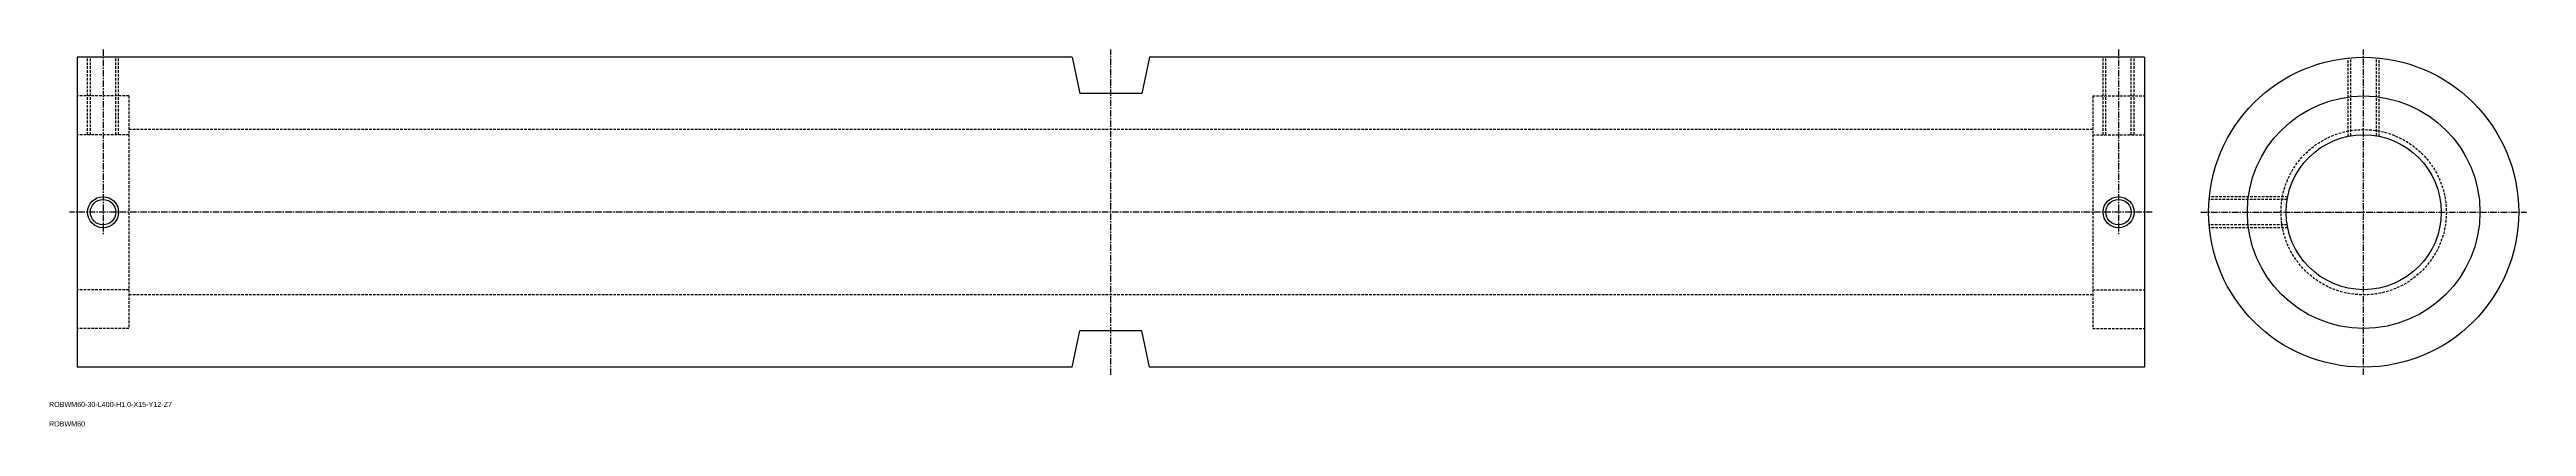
# Model space of a CAD drawing. Extents: x 32 to 511, y -16 to 57.
import ezdxf

# ---------------------------------------------------------------- set-up
doc = ezdxf.new("R2010")
doc.units = 0
doc.linetypes.add('CENTER', pattern=[2, 1.25, -0.25, 0.25, -0.25])
doc.linetypes.add('DASHED', pattern=[0.75, 0.5, -0.25])
doc.layers.get('0').update_dxf_attribs({"linetype": 'CONTINUOUS'})
doc.layers.add('CENTER', color=1, linetype='CENTER')

msp = doc.modelspace()

# ---------------------------------------------------------------- linework, layer by layer
at = {"color": 7, "linetype": 'CONTINUOUS'}
for p, q in [((37.21, 55.85), (37.21, -4.15)), ((229.71, 55.85), (37.21, 55.85)), ((229.71, 55.85), (231.21, 48.85)), ((244.71, 55.85), (243.21, 48.85)), ((437.21, 55.85), (244.71, 55.85)), ((437.21, 55.85), (437.21, -4.15)), ((243.21, 48.85), (231.21, 48.85)), ((229.71, -4.15), (231.21, 2.85)), ((243.21, 2.85), (231.21, 2.85)), ((244.71, -4.15), (243.21, 2.85)), ((229.71, -4.15), (37.21, -4.15)), ((437.21, -4.15), (244.71, -4.15))]:
    msp.add_line(p, q, dxfattribs=at)
at = {"color": 3, "linetype": 'DASHED'}
for p, q in [((39.21, 40.85), (39.21, 55.85)), ((39.75, 40.85), (39.75, 55.85)), ((44.66, 40.85), (44.66, 55.85)), ((45.21, 40.85), (45.21, 55.85)), ((429.21, 40.85), (429.21, 55.85)), ((429.75, 40.85), (429.75, 55.85)), ((434.66, 40.85), (434.66, 55.85)), ((435.21, 40.85), (435.21, 55.85)), ((476.64, 40.55), (476.64, 55.7)), ((477.18, 40.65), (477.18, 55.75)), ((482.1, 40.65), (482.1, 55.75)), ((482.64, 40.55), (482.64, 55.7)), ((47.21, 48.35), (37.21, 48.35)), ((47.21, 48.35), (47.21, 3.35)), ((427.21, 48.35), (437.21, 48.35)), ((427.21, 48.35), (427.21, 3.35)), ((47.21, 40.85), (37.21, 40.85)), ((427.21, 41.85), (47.21, 41.85)), ((427.21, 40.85), (437.21, 40.85)), ((464.95, 28.85), (449.79, 28.85)), ((464.85, 28.31), (449.74, 28.31)), ((464.85, 23.39), (449.74, 23.39)), ((464.95, 22.85), (449.79, 22.85)), ((47.21, 10.85), (37.21, 10.85)), ((427.21, 9.85), (47.21, 9.85)), ((427.21, 10.85), (437.21, 10.85)), ((47.21, 3.35), (37.21, 3.35)), ((427.21, 3.35), (437.21, 3.35))]:
    msp.add_line(p, q, dxfattribs=at)
at = {"color": 7, "linetype": 'CONTINUOUS'}
for centre, radius in [((479.64, 25.85), 30), ((479.64, 25.85), 22.5), ((479.64, 25.85), 15), ((42.21, 25.85), 2.46), ((432.21, 25.85), 2.46)]:
    msp.add_circle(centre, radius, dxfattribs=at)
at = {"color": 3, "linetype": 'DASHED'}
msp.add_circle((479.64, 25.85), 16, dxfattribs=at)
at = {"color": 3, "linetype": 'CONTINUOUS'}
for centre in [(42.21, 25.85), (432.21, 25.85)]:
    msp.add_circle(centre, 3, dxfattribs=at)
at = {"layer": 'CENTER', "color": 1, "linetype": 'CENTER'}
for p, q in [((42.21, 57.35), (42.21, 21.35)), ((237.21, -5.65), (237.21, 57.35)), ((432.21, 57.35), (432.21, 21.35)), ((479.64, -5.65), (479.64, 57.35)), ((438.71, 25.85), (35.71, 25.85)), ((448.14, 25.85), (511.14, 25.85))]:
    msp.add_line(p, q, dxfattribs=at)

# ---------------------------------------------------------------- texts
at = {"color": 7, "linetype": 'CONTINUOUS'}
for s, p in [('ROBWM60-30-L400-H1.0-X15-Y12-Z7', (31.75, -11.88)), ('ROBWM60', (31.75, -15.63))]:
    msp.add_text(s, height=1, dxfattribs=at).set_placement(p)

doc.saveas('drawing.dxf')
